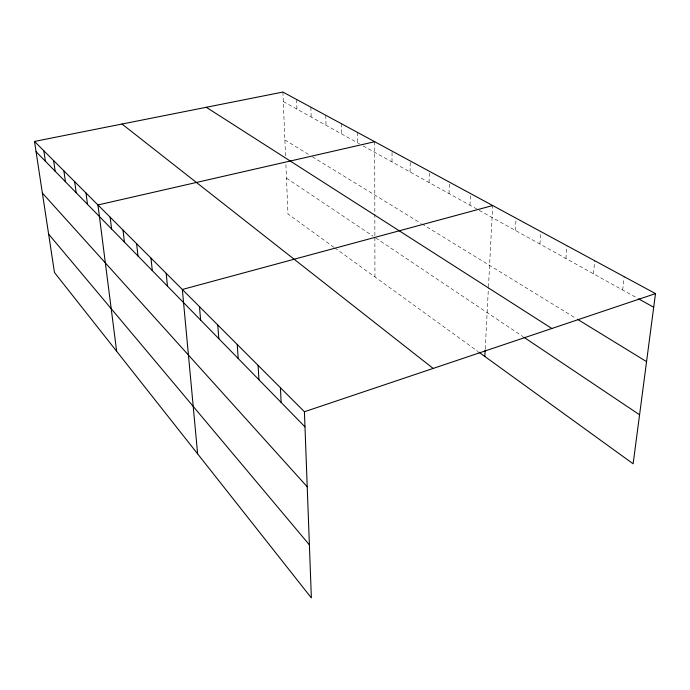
<?xml version="1.0" encoding="UTF-8"?>
<svg xmlns="http://www.w3.org/2000/svg" width="690" height="690" viewBox="0 0 690 690"><rect width="100%" height="100%" fill="white"/><g stroke="black" fill="none" stroke-linecap="round" stroke-linejoin="round"><path stroke-width="0.52" stroke-dasharray="3.45 2.59" d="M391.998 161.926L392.067 151.11M410.102 171.974L410.257 160.951M429.085 182.514L429.344 171.275M449.026 193.588L449.388 182.126M469.993 205.232L470.485 193.528M485.243 348.993L488.408 287.937M488.468 286.859L492.695 205.542M515.352 230.417L516.12 218.221M539.934 244.062L540.865 231.599M565.921 258.5L567.033 245.761M593.452 273.783L594.771 260.76M622.665 289.998L624.2 276.681M283.297 101.568L359.524 143.891M363.104 145.883L478.274 209.829M479.196 210.338L637.715 298.356M284.892 139.932L309.707 155.138M312.329 156.751L420.978 223.344M421.866 223.888L575.719 318.202M286.479 178.132L373.152 236.23M375.748 237.964L523.037 336.677M333.943 247.279L287.963 214.004L285.858 163.28M334.805 247.908L478.006 351.529M282.909 92.063L285.591 156.906M296.588 99.472L296.933 109.141M310.862 107.192L311.156 117.033M325.766 115.256L325.999 125.278M341.343 123.683L341.515 133.895M357.644 132.497L357.739 142.899M374.713 141.726L374.834 213.038M374.834 214.098L374.877 236.325M374.877 237.386L374.946 276.949"/><path stroke-width="1.03" d="M484.846 356.48L485.182 350.063M34.5 141.424L304.419 411.749L311.371 597.937L54.475 272.524L34.5 141.424L282.909 92.063L655.5 293.612L633.135 463.784L478.86 352.15M304.419 411.749L655.5 293.612M492.695 205.542L182.333 289.481L197.625 453.848M374.713 141.726L97.937 204.964L116.653 351.288M638.655 298.882L653.706 307.24M577.504 319.298L646.556 361.629M206.301 107.286L551.836 328.492M523.9 337.255L639.57 414.776M122.035 124.036L433.156 368.426M36.061 151.688L304.98 426.851M42.366 193.053L307.223 486.795M48.619 234.108L309.387 544.85M43.832 150.774L45.393 161.236M53.622 160.572L55.166 171.241M63.885 170.853L65.421 181.729M74.667 181.651L76.185 192.743M86 193.002L87.501 204.326M110.15 217.186L111.599 228.985M123.018 230.081L124.442 242.121M136.611 243.691L137.991 255.981M150.972 258.077L152.309 270.635M166.195 273.318L167.472 286.152M199.488 306.662L200.635 320.091M217.755 324.956L218.816 338.695M237.248 344.474L238.214 358.533M258.086 365.346L258.94 379.741M280.416 387.711L281.14 402.46"/></g></svg>
